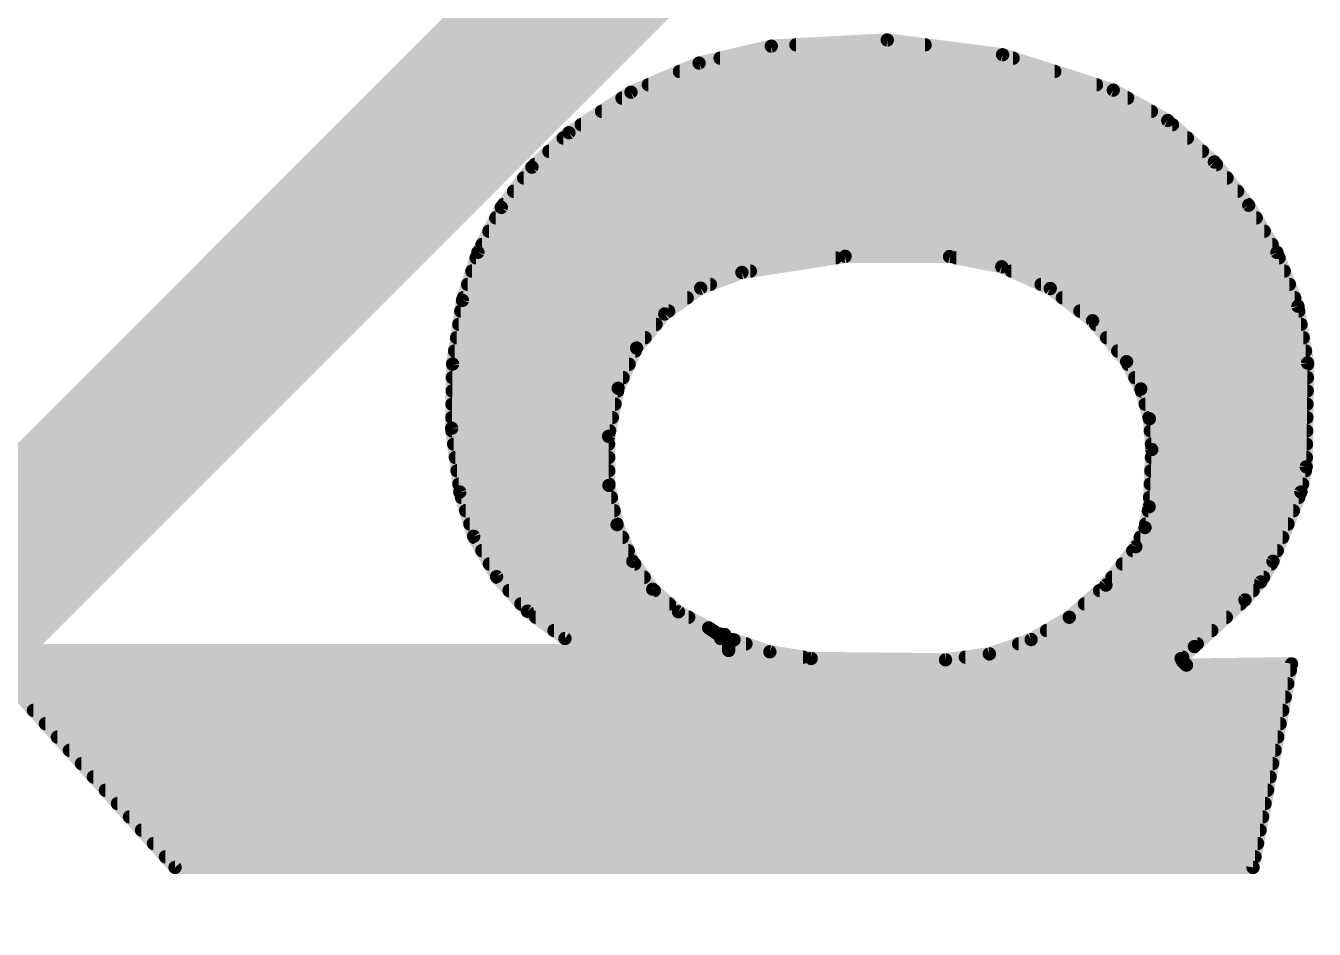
# Model space of a CAD drawing. Extents: x -0.1 to 52.8, y -11.4 to 50.9.
# Drawn here: x 7.726 to 10.185, y 26.049 to 27.773 of the extents above; entities that cross this region are included whole.
import ezdxf

# ---------------------------------------------------------------- set-up
doc = ezdxf.new("R2010")
doc.units = 0
doc.layers.add('1', color=12, linetype='CONTINUOUS')
doc.layers.add('22', color=40, linetype='CONTINUOUS')

msp = doc.modelspace()

# ---------------------------------------------------------------- linework, layer by layer
at = {"layer": '1', "const_width": 0.3048}
msp.add_lwpolyline([(8.89, 27.94), (6.35, 25.4)], dxfattribs=at)
at = {"layer": '22', "const_width": 0.0254}
for points in [[(9.1491, 27.7343), (9.0114, 27.702)], [(9.3706, 27.7461), (9.1491, 27.7343)], [(9.1961, 27.7368), (9.4428, 27.7368)], [(9.5906, 27.7178), (9.3706, 27.7461)], [(9.0515, 27.7114), (9.6107, 27.7114)], [(9.8019, 27.6504), (9.5906, 27.7178)], [(9.0114, 27.702), (8.8814, 27.6464)], [(8.974, 27.686), (9.6903, 27.686)], [(8.9146, 27.6606), (9.7699, 27.6606)], [(8.8814, 27.6464), (8.763, 27.5692)], [(8.8643, 27.6352), (9.8292, 27.6352)], [(9.9059, 27.5924), (9.8019, 27.6504)], [(8.8253, 27.6098), (9.8747, 27.6098)], [(8.7863, 27.5844), (9.9149, 27.5844)], [(9.9949, 27.5133), (9.9059, 27.5924)], [(8.763, 27.5692), (8.6923, 27.5034)], [(8.752, 27.559), (9.9435, 27.559)], [(8.7248, 27.5336), (9.9721, 27.5336)], [(8.6975, 27.5082), (9.9989, 27.5082)], [(10.0602, 27.4308), (9.9949, 27.5133)], [(8.6923, 27.5034), (8.6339, 27.4266)], [(8.6766, 27.4828), (10.0191, 27.4828)], [(8.6573, 27.4574), (10.0392, 27.4574)], [(8.638, 27.432), (10.0593, 27.432)], [(8.6339, 27.4266), (8.5893, 27.341)], [(10.1143, 27.3406), (10.0602, 27.4308)], [(8.6234, 27.4066), (10.0747, 27.4066)], [(8.6102, 27.3812), (10.09, 27.3812)], [(8.5893, 27.341), (8.5598, 27.2491)], [(8.597, 27.3558), (10.1052, 27.3558)], [(10.1543, 27.2382), (10.1143, 27.3406)], [(8.5859, 27.3304), (9.272, 27.3304)], [(9.0932, 27.3025), (9.2901, 27.3332)], [(9.2901, 27.3332), (9.4894, 27.3329)], [(9.4894, 27.3329), (9.589, 27.3134)], [(9.5021, 27.3304), (10.1183, 27.3304)], [(9.589, 27.3134), (9.6816, 27.2718)], [(8.5777, 27.305), (9.1092, 27.305)], [(9.0143, 27.2726), (9.0932, 27.3025)], [(9.6076, 27.305), (10.1282, 27.305)], [(8.5696, 27.2796), (9.0329, 27.2796)], [(8.9458, 27.2234), (9.0143, 27.2726)], [(9.6642, 27.2796), (10.1381, 27.2796)], [(9.6816, 27.2718), (9.7624, 27.2104)], [(8.5598, 27.2491), (8.5409, 27.1278)], [(8.5614, 27.2542), (8.9887, 27.2542)], [(9.7048, 27.2542), (10.1481, 27.2542)], [(10.1727, 27.1297), (10.1543, 27.2382)], [(8.5566, 27.2288), (8.9533, 27.2288)], [(8.8921, 27.1582), (8.9458, 27.2234)], [(9.7382, 27.2288), (10.1559, 27.2288)], [(9.7624, 27.2104), (9.8273, 27.1323)], [(8.5527, 27.2034), (8.9293, 27.2034)], [(9.7683, 27.2034), (10.1602, 27.2034)], [(8.5487, 27.178), (8.9084, 27.178)], [(9.7893, 27.178), (10.1645, 27.178)], [(8.5448, 27.1526), (8.8895, 27.1526)], [(8.857, 27.0815), (8.8921, 27.1582)], [(9.8104, 27.1526), (10.1688, 27.1526)], [(8.5409, 27.1278), (8.5392, 27.0051)], [(8.5409, 27.1272), (8.8779, 27.1272)], [(9.8273, 27.1323), (9.8545, 27.08)], [(9.83, 27.1272), (10.1727, 27.1272)], [(10.1702, 26.9316), (10.1727, 27.1297)], [(8.5405, 27.1018), (8.8663, 27.1018)], [(9.8431, 27.1018), (10.1723, 27.1018)], [(8.5402, 27.0764), (8.856, 27.0764)], [(8.8386, 26.9897), (8.857, 27.0815)], [(9.8545, 27.08), (9.8708, 27.0234)], [(9.8555, 27.0764), (10.172, 27.0764)], [(8.5398, 27.051), (8.8509, 27.051)], [(9.8628, 27.051), (10.1717, 27.051)], [(8.5395, 27.0256), (8.8458, 27.0256)], [(9.8701, 27.0256), (10.1714, 27.0256)], [(9.8708, 27.0234), (9.8755, 26.9646)], [(8.5392, 27.0051), (8.5547, 26.8834)], [(8.5398, 27.0002), (8.8407, 27.0002)], [(8.8392, 26.8961), (8.8386, 26.9897)], [(9.8726, 27.0002), (10.1711, 27.0002)], [(8.543, 26.9748), (8.8387, 26.9748)], [(9.8755, 26.9646), (9.8704, 26.8554)], [(9.8747, 26.9748), (10.1707, 26.9748)], [(8.5463, 26.9494), (8.8389, 26.9494)], [(9.8748, 26.9494), (10.1704, 26.9494)], [(8.5495, 26.924), (8.839, 26.924)], [(9.8736, 26.924), (10.1686, 26.924)], [(10.16, 26.8834), (10.1702, 26.9316)], [(8.5528, 26.8986), (8.8392, 26.8986)], [(8.8549, 26.8214), (8.8392, 26.8961)], [(9.8724, 26.8986), (10.1632, 26.8986)], [(8.5547, 26.8834), (8.5811, 26.799)], [(8.5579, 26.8732), (8.844, 26.8732)], [(9.8712, 26.8732), (10.1559, 26.8732)], [(10.1067, 26.7513), (10.16, 26.8834)], [(8.5658, 26.8478), (8.8493, 26.8478)], [(9.8704, 26.8554), (9.8625, 26.8157)], [(9.8689, 26.8478), (10.1456, 26.8478)], [(8.5738, 26.8224), (8.8547, 26.8224)], [(8.8849, 26.7513), (8.8549, 26.8214)], [(9.8638, 26.8224), (10.1354, 26.8224)], [(8.5811, 26.799), (8.6248, 26.722)], [(8.5822, 26.797), (8.8653, 26.797)], [(9.8625, 26.8157), (9.845, 26.7792)], [(9.8535, 26.797), (10.1251, 26.797)], [(8.5967, 26.7716), (8.8762, 26.7716)], [(9.845, 26.7792), (9.7878, 26.706)], [(9.8391, 26.7716), (10.1149, 26.7716)], [(8.6111, 26.7462), (8.8885, 26.7462)], [(8.9228, 26.6981), (8.8849, 26.7513)], [(9.8192, 26.7462), (10.1037, 26.7462)], [(10.0834, 26.712), (10.1067, 26.7513)], [(8.6248, 26.722), (8.6838, 26.656)], [(8.6259, 26.7208), (8.9066, 26.7208)], [(9.7994, 26.7208), (10.0887, 26.7208)], [(8.6486, 26.6954), (8.9259, 26.6954)], [(8.972, 26.655), (8.9228, 26.6981)], [(9.7878, 26.706), (9.718, 26.6446)], [(9.7758, 26.6954), (10.0689, 26.6954)], [(10.0533, 26.6776), (10.0834, 26.712)], [(8.6713, 26.67), (8.9548, 26.67)], [(9.7469, 26.67), (10.045, 26.67)], [(9.9568, 26.5887), (10.0533, 26.6776)], [(8.6838, 26.656), (8.7554, 26.604)], [(9.0297, 26.6243), (8.972, 26.655)], [(8.6995, 26.6446), (8.9915, 26.6446)], [(9.0373, 26.6192), (9.0297, 26.6243)], [(9.718, 26.6446), (9.6452, 26.602)], [(9.718, 26.6446), (10.0175, 26.6446)], [(8.7345, 26.6192), (9.0373, 26.6192)], [(8.7554, 26.604), (9.0526, 26.604)], [(9.0454, 26.6136), (9.0373, 26.6192)], [(9.0551, 26.6116), (9.0454, 26.6136)], [(9.0526, 26.604), (9.0602, 26.6116)], [(9.0602, 26.6116), (9.0551, 26.6116)], [(9.0684, 26.5975), (9.0678, 26.5938)], [(9.0708, 26.6005), (9.0684, 26.5975)], [(9.0743, 26.6019), (9.0708, 26.6005)], [(9.078, 26.6014), (9.0743, 26.6019)], [(9.1465, 26.5786), (9.078, 26.6014)], [(9.6452, 26.602), (9.5654, 26.5746)], [(9.6745, 26.6192), (9.9899, 26.6192)], [(9.0678, 26.5811), (7.6378, 26.5811)], [(7.6378, 26.5811), (8.0112, 26.1671)], [(9.0678, 26.5938), (9.0678, 26.5811)], [(9.0678, 26.5938), (9.1008, 26.5938)], [(9.2253, 26.5659), (9.1465, 26.5786)], [(9.5654, 26.5746), (9.4818, 26.5633)], [(9.6213, 26.5938), (9.9623, 26.5938)], [(9.9314, 26.5659), (9.9568, 26.5887)], [(7.6493, 26.5684), (9.2098, 26.5684)], [(9.4818, 26.5633), (9.2253, 26.5659)], [(9.5196, 26.5684), (9.9342, 26.5684)], [(9.9339, 26.5608), (9.9314, 26.5659)], [(9.9416, 26.5532), (9.9339, 26.5608)], [(10.1422, 26.5557), (9.9416, 26.5532)], [(10.0686, 26.1671), (10.1422, 26.5557)], [(7.6722, 26.543), (10.1398, 26.543)], [(7.6951, 26.5176), (10.135, 26.5176)], [(7.718, 26.4922), (10.1302, 26.4922)], [(7.7409, 26.4668), (10.1254, 26.4668)], [(7.7638, 26.4414), (10.1205, 26.4414)], [(7.7867, 26.416), (10.1157, 26.416)], [(7.8096, 26.3906), (10.1109, 26.3906)], [(7.8325, 26.3652), (10.1061, 26.3652)], [(7.8554, 26.3398), (10.1013, 26.3398)], [(7.8783, 26.3144), (10.0965, 26.3144)], [(7.9013, 26.289), (10.0917, 26.289)], [(7.9242, 26.2636), (10.0869, 26.2636)], [(7.9471, 26.2382), (10.0821, 26.2382)], [(7.97, 26.2128), (10.0773, 26.2128)], [(7.9929, 26.1874), (10.0724, 26.1874)], [(8.0112, 26.1671), (10.0686, 26.1671)]]:
    msp.add_lwpolyline(points, dxfattribs=at)
at = {"layer": '22', "const_width": 0.0127}
for points in [[(9.1488, 27.7406, 1), (9.1494, 27.728)], [(9.1506, 27.7281, 1), (9.1476, 27.7405)], [(9.1961, 27.7432, 1), (9.1961, 27.7305)], [(9.3714, 27.7524, 1), (9.3698, 27.7398)], [(9.3709, 27.7397, 1), (9.3703, 27.7524)], [(9.4428, 27.7305, 1), (9.4428, 27.7432)], [(9.0515, 27.7178, 1), (9.0515, 27.705)], [(9.5925, 27.7239, 1), (9.5887, 27.7118)], [(9.5898, 27.7115, 1), (9.5914, 27.7241)], [(9.6107, 27.705, 1), (9.6107, 27.7178)], [(8.974, 27.6924, 1), (8.974, 27.6796)], [(9.01, 27.7082, 1), (9.0129, 27.6958)], [(9.0139, 27.6962, 1), (9.009, 27.7078)], [(9.6903, 27.6796, 1), (9.6903, 27.6924)], [(8.9146, 27.667, 1), (8.9146, 27.6543)], [(9.7699, 27.6543, 1), (9.7699, 27.667)], [(8.8643, 27.6416, 1), (8.8643, 27.6288)], [(8.879, 27.6522, 1), (8.8839, 27.6406)], [(8.8849, 27.6411, 1), (8.878, 27.6517)], [(9.805, 27.6559, 1), (9.7988, 27.6449)], [(9.8, 27.6444, 1), (9.8038, 27.6564)], [(9.8292, 27.6288, 1), (9.8292, 27.6416)], [(8.8253, 27.6162, 1), (8.8253, 27.6034)], [(9.8747, 27.6034, 1), (9.8747, 27.6162)], [(8.7863, 27.5908, 1), (8.7863, 27.5781)], [(9.9101, 27.5972, 1), (9.9017, 27.5877)], [(9.9028, 27.5869, 1), (9.909, 27.598)], [(9.9149, 27.5781, 1), (9.9149, 27.5908)], [(8.752, 27.5654, 1), (8.752, 27.5526)], [(8.7595, 27.5745, 1), (8.7665, 27.5639)], [(8.7673, 27.5646, 1), (8.7587, 27.5738)], [(9.9435, 27.5526, 1), (9.9435, 27.5654)], [(8.7248, 27.54, 1), (8.7248, 27.5272)], [(9.9721, 27.5272, 1), (9.9721, 27.54)], [(8.6975, 27.5146, 1), (8.6975, 27.5019)], [(9.9999, 27.5172, 1), (9.9899, 27.5094)], [(9.9907, 27.5086, 1), (9.9991, 27.518)], [(9.9989, 27.5019, 1), (9.9989, 27.5146)], [(8.6766, 27.4892, 1), (8.6766, 27.4764)], [(8.688, 27.5081, 1), (8.6967, 27.4988)], [(8.6974, 27.4996, 1), (8.6873, 27.5073)], [(10.0191, 27.4764, 1), (10.0191, 27.4892)], [(8.6573, 27.4638, 1), (8.6573, 27.451)], [(10.0392, 27.451, 1), (10.0392, 27.4638)], [(8.638, 27.4384, 1), (8.638, 27.4257)], [(10.0593, 27.4257, 1), (10.0593, 27.4384)], [(8.6288, 27.4305, 1), (8.6389, 27.4228)], [(8.6395, 27.4237, 1), (8.6282, 27.4296)], [(10.0657, 27.4341, 1), (10.0548, 27.4276)], [(10.0552, 27.4269, 1), (10.0652, 27.4348)], [(8.6234, 27.413, 1), (8.6234, 27.4002)], [(10.0747, 27.4002, 1), (10.0747, 27.413)], [(8.6102, 27.3876, 1), (8.6102, 27.3748)], [(10.09, 27.3748, 1), (10.09, 27.3876)], [(8.5836, 27.344, 1), (8.5949, 27.3381)], [(8.5953, 27.3391, 1), (8.5832, 27.343)], [(8.597, 27.3622, 1), (8.597, 27.3495)], [(10.1052, 27.3495, 1), (10.1052, 27.3622)], [(10.1202, 27.3429, 1), (10.1084, 27.3383)], [(10.1089, 27.3373, 1), (10.1197, 27.3439)], [(8.5859, 27.3368, 1), (8.5859, 27.324)], [(9.272, 27.324, 1), (9.272, 27.3368)], [(9.2901, 27.3396, 1), (9.2901, 27.3269)], [(9.2911, 27.327, 1), (9.2891, 27.3395)], [(9.4906, 27.3391, 1), (9.4882, 27.3267)], [(9.4894, 27.3266, 1), (9.4894, 27.3392)], [(9.5021, 27.3368, 1), (9.5021, 27.324)], [(9.5916, 27.3191, 1), (9.5864, 27.3076)], [(9.5878, 27.3071, 1), (9.5902, 27.3196)], [(10.1183, 27.324, 1), (10.1183, 27.3368)], [(8.5777, 27.3114, 1), (8.5777, 27.2986)], [(9.0922, 27.3088, 1), (9.0942, 27.2962)], [(9.0955, 27.2966, 1), (9.0909, 27.3084)], [(9.1092, 27.2986, 1), (9.1092, 27.3114)], [(9.6076, 27.3114, 1), (9.6076, 27.2986)], [(10.1282, 27.2986, 1), (10.1282, 27.3114)], [(8.5696, 27.286, 1), (8.5696, 27.2733)], [(9.0121, 27.2785, 1), (9.0166, 27.2666)], [(9.018, 27.2674, 1), (9.0106, 27.2777)], [(9.0329, 27.2733, 1), (9.0329, 27.286)], [(9.6642, 27.286, 1), (9.6642, 27.2733)], [(9.6855, 27.2769, 1), (9.6778, 27.2667)], [(9.679, 27.266, 1), (9.6842, 27.2776)], [(10.1381, 27.2733, 1), (10.1381, 27.286)], [(8.5661, 27.2481, 1), (8.5535, 27.2501)], [(8.5538, 27.251, 1), (8.5658, 27.2472)], [(8.5614, 27.2606, 1), (8.5614, 27.2478)], [(8.9887, 27.2478, 1), (8.9887, 27.2606)], [(9.7048, 27.2606, 1), (9.7048, 27.2478)], [(10.1606, 27.2392, 1), (10.1481, 27.2371)], [(10.1481, 27.2478, 1), (10.1481, 27.2606)], [(8.5566, 27.2352, 1), (8.5566, 27.2224)], [(8.9421, 27.2285, 1), (8.9495, 27.2182)], [(8.9507, 27.2193, 1), (8.9409, 27.2274)], [(8.9533, 27.2224, 1), (8.9533, 27.2352)], [(9.7382, 27.2352, 1), (9.7382, 27.2224)], [(9.7673, 27.2144, 1), (9.7576, 27.2063)], [(10.1484, 27.2358, 1), (10.1603, 27.2405)], [(10.1559, 27.2224, 1), (10.1559, 27.2352)], [(8.5527, 27.2098, 1), (8.5527, 27.1971)], [(8.9293, 27.1971, 1), (8.9293, 27.2098)], [(9.7586, 27.2053, 1), (9.7663, 27.2154)], [(9.7683, 27.2098, 1), (9.7683, 27.1971)], [(10.1602, 27.1971, 1), (10.1602, 27.2098)], [(8.5487, 27.1844, 1), (8.5487, 27.1716)], [(8.9084, 27.1716, 1), (8.9084, 27.1844)], [(9.7893, 27.1844, 1), (9.7893, 27.1716)], [(10.1645, 27.1716, 1), (10.1645, 27.1844)], [(8.5448, 27.159, 1), (8.5448, 27.1462)], [(8.8872, 27.1623, 1), (8.897, 27.1542)], [(8.8979, 27.1556, 1), (8.8863, 27.1609)], [(8.8895, 27.1462, 1), (8.8895, 27.159)], [(9.8104, 27.159, 1), (9.8104, 27.1462)], [(10.1688, 27.1462, 1), (10.1688, 27.159)], [(8.5472, 27.1278, 1), (8.5345, 27.1279)], [(8.5409, 27.1336, 1), (8.5409, 27.1209)], [(8.5346, 27.1288, 1), (8.5472, 27.1269)], [(8.8779, 27.1209, 1), (8.8779, 27.1336)], [(9.8329, 27.1352, 1), (9.8217, 27.1294)], [(9.8224, 27.1282, 1), (9.8322, 27.1364)], [(9.83, 27.1336, 1), (9.83, 27.1209)], [(10.179, 27.1296, 1), (10.1664, 27.1298)], [(10.1664, 27.1286, 1), (10.179, 27.1308)], [(10.1727, 27.1209, 1), (10.1727, 27.1336)], [(8.5405, 27.1082, 1), (8.5405, 27.0954)], [(8.8663, 27.0954, 1), (8.8663, 27.1082)], [(9.8431, 27.1082, 1), (9.8431, 27.0954)], [(10.1723, 27.0954, 1), (10.1723, 27.1082)], [(8.5402, 27.0828, 1), (8.5402, 27.07)], [(8.8512, 27.0841, 1), (8.8628, 27.0789)], [(8.8632, 27.0803, 1), (8.8508, 27.0827)], [(8.856, 27.07, 1), (8.856, 27.0828)], [(9.8606, 27.0818, 1), (9.8484, 27.0782)], [(9.8488, 27.0771, 1), (9.8601, 27.0829)], [(9.8555, 27.0828, 1), (9.8555, 27.07)], [(10.172, 27.07, 1), (10.172, 27.0828)], [(8.5398, 27.0574, 1), (8.5398, 27.0447)], [(8.8509, 27.0447, 1), (8.8509, 27.0574)], [(9.8628, 27.0574, 1), (9.8628, 27.0447)], [(10.1717, 27.0447, 1), (10.1717, 27.0574)], [(8.5395, 27.032, 1), (8.5395, 27.0192)], [(8.8458, 27.0192, 1), (8.8458, 27.032)], [(9.8701, 27.032, 1), (9.8701, 27.0192)], [(9.8771, 27.0239, 1), (9.8644, 27.0228)], [(9.8647, 27.0216, 1), (9.8769, 27.0251)], [(10.1714, 27.0192, 1), (10.1714, 27.032)], [(8.5328, 27.0052, 1), (8.5455, 27.005)], [(8.5455, 27.0059, 1), (8.5329, 27.0043)], [(8.5398, 27.0066, 1), (8.5398, 26.9938)], [(8.845, 26.9898, 1), (8.8323, 26.9897)], [(8.8407, 26.9938, 1), (8.8407, 27.0066)], [(9.8726, 27.0066, 1), (9.8726, 26.9938)], [(10.1711, 26.9938, 1), (10.1711, 27.0066)], [(8.543, 26.9812, 1), (8.543, 26.9685)], [(8.8324, 26.991, 1), (8.8448, 26.9885)], [(8.8387, 26.9685, 1), (8.8387, 26.9812)], [(9.8747, 26.9812, 1), (9.8747, 26.9685)], [(9.8818, 26.9643, 1), (9.8692, 26.9649)], [(10.1707, 26.9685, 1), (10.1707, 26.9812)], [(8.5463, 26.9558, 1), (8.5463, 26.943)], [(8.8389, 26.943, 1), (8.8389, 26.9558)], [(9.8748, 26.9558, 1), (9.8748, 26.943)], [(9.8692, 26.9641, 1), (9.8818, 26.9651)], [(10.1704, 26.943, 1), (10.1704, 26.9558)], [(8.5495, 26.9304, 1), (8.5495, 26.9177)], [(8.839, 26.9177, 1), (8.839, 26.9304)], [(9.8736, 26.9304, 1), (9.8736, 26.9177)], [(10.1639, 26.9317, 1), (10.1765, 26.9315)], [(10.1764, 26.9303, 1), (10.164, 26.9329)], [(10.1686, 26.9177, 1), (10.1686, 26.9304)], [(8.5528, 26.905, 1), (8.5528, 26.8923)], [(8.8454, 26.8974, 1), (8.833, 26.8948)], [(8.8392, 26.8923, 1), (8.8392, 26.905)], [(9.8724, 26.905, 1), (9.8724, 26.8923)], [(10.1632, 26.8923, 1), (10.1632, 26.905)], [(8.5608, 26.8853, 1), (8.5486, 26.8815)], [(8.5484, 26.8826, 1), (8.561, 26.8842)], [(8.5579, 26.8796, 1), (8.5579, 26.8668)], [(8.8329, 26.8961, 1), (8.8455, 26.8961)], [(8.844, 26.8668, 1), (8.844, 26.8796)], [(9.8712, 26.8796, 1), (9.8712, 26.8668)], [(10.1538, 26.8847, 1), (10.1662, 26.8821)], [(10.1659, 26.881, 1), (10.1541, 26.8858)], [(10.1559, 26.8668, 1), (10.1559, 26.8796)], [(8.5658, 26.8542, 1), (8.5658, 26.8415)], [(8.8493, 26.8415, 1), (8.8493, 26.8542)], [(9.8689, 26.8542, 1), (9.8689, 26.8415)], [(9.8641, 26.8557, 1), (9.8767, 26.8551)], [(9.8766, 26.8542, 1), (9.8642, 26.8566)], [(10.1456, 26.8415, 1), (10.1456, 26.8542)], [(8.5738, 26.8288, 1), (8.5738, 26.8161)], [(8.8607, 26.8239, 1), (8.849, 26.8189)], [(8.8547, 26.8161, 1), (8.8547, 26.8288)], [(9.8638, 26.8288, 1), (9.8638, 26.8161)], [(10.1354, 26.8161, 1), (10.1354, 26.8288)], [(8.5867, 26.8021, 1), (8.5756, 26.7958)], [(8.5751, 26.7971, 1), (8.5872, 26.8008)], [(8.5822, 26.8034, 1), (8.5822, 26.7906)], [(8.8487, 26.8201, 1), (8.8611, 26.8227)], [(8.8653, 26.7906, 1), (8.8653, 26.8034)], [(9.8535, 26.8034, 1), (9.8535, 26.7906)], [(9.8562, 26.817, 1), (9.8687, 26.8145)], [(9.8682, 26.813, 1), (9.8567, 26.8185)], [(10.1251, 26.7906, 1), (10.1251, 26.8034)], [(8.5967, 26.778, 1), (8.5967, 26.7653)], [(8.8762, 26.7653, 1), (8.8762, 26.778)], [(9.8391, 26.778, 1), (9.8391, 26.7653)], [(9.8393, 26.7819, 1), (9.8507, 26.7765)], [(9.85, 26.7753, 1), (9.84, 26.7831)], [(10.1149, 26.7653, 1), (10.1149, 26.778)], [(8.6111, 26.7526, 1), (8.6111, 26.7399)], [(8.8901, 26.755, 1), (8.8797, 26.7476)], [(8.8791, 26.7488, 1), (8.8907, 26.7538)], [(8.8885, 26.7399, 1), (8.8885, 26.7526)], [(9.8192, 26.7526, 1), (9.8192, 26.7399)], [(10.1008, 26.7537, 1), (10.1126, 26.7489)], [(10.1122, 26.7481, 1), (10.1012, 26.7545)], [(10.1037, 26.7399, 1), (10.1037, 26.7526)], [(8.6296, 26.7262, 1), (8.6201, 26.7178)], [(8.6193, 26.7189, 1), (8.6304, 26.7251)], [(8.6259, 26.7272, 1), (8.6259, 26.7144)], [(8.9066, 26.7144, 1), (8.9066, 26.7272)], [(9.7994, 26.7272, 1), (9.7994, 26.7144)], [(10.0887, 26.7144, 1), (10.0887, 26.7272)], [(8.6486, 26.7018, 1), (8.6486, 26.6891)], [(8.927, 26.7028, 1), (8.9187, 26.6933)], [(8.9177, 26.6944, 1), (8.928, 26.7018)], [(8.9259, 26.6891, 1), (8.9259, 26.7018)], [(9.7758, 26.7018, 1), (9.7758, 26.6891)], [(9.7828, 26.7099, 1), (9.7928, 26.702)], [(9.792, 26.7012, 1), (9.7836, 26.7107)], [(10.0689, 26.6891, 1), (10.0689, 26.7018)], [(10.078, 26.7152, 1), (10.0889, 26.7087)], [(10.0882, 26.7078, 1), (10.0787, 26.7161)], [(8.6713, 26.6764, 1), (8.6713, 26.6637)], [(8.9548, 26.6637, 1), (8.9548, 26.6764)], [(9.7469, 26.6764, 1), (9.7469, 26.6637)], [(10.045, 26.6637, 1), (10.045, 26.6764)], [(10.0485, 26.6818, 1), (10.0581, 26.6734)], [(10.0576, 26.6729, 1), (10.049, 26.6823)], [(8.6875, 26.6612, 1), (8.6801, 26.6509)], [(8.6791, 26.6518, 1), (8.6885, 26.6603)], [(8.975, 26.6606, 1), (8.969, 26.6494)], [(8.9678, 26.6502, 1), (8.9762, 26.6597)], [(8.6995, 26.651, 1), (8.6995, 26.6382)], [(8.9915, 26.6382, 1), (8.9915, 26.651)], [(9.0332, 26.6296, 1), (9.0262, 26.619)], [(9.0267, 26.6187, 1), (9.0327, 26.6299)], [(9.718, 26.651, 1), (9.718, 26.6382)], [(9.7138, 26.6494, 1), (9.7222, 26.6398)], [(9.7212, 26.6391, 1), (9.7148, 26.6501)], [(10.0175, 26.6382, 1), (10.0175, 26.651)], [(8.7345, 26.6256, 1), (8.7345, 26.6129)], [(8.7554, 26.6104, 1), (8.7554, 26.5977)], [(8.7517, 26.5989, 1), (8.7591, 26.6091)], [(9.0409, 26.6244, 1), (9.0337, 26.614)], [(9.0338, 26.6139, 1), (9.0408, 26.6245)], [(9.0373, 26.6129, 1), (9.0373, 26.6256)], [(9.0467, 26.6198, 1), (9.0442, 26.6074)], [(9.0418, 26.6084, 1), (9.049, 26.6188)], [(9.0481, 26.6085, 1), (9.0571, 26.5995)], [(9.0551, 26.618, 1), (9.0551, 26.6053)], [(9.0526, 26.5977, 1), (9.0526, 26.6104)], [(9.0538, 26.6054, 1), (9.0564, 26.6178)], [(9.0647, 26.6071, 1), (9.0557, 26.6161)], [(9.0602, 26.6053, 1), (9.0602, 26.618)], [(9.0747, 26.5965, 1), (9.0621, 26.5985)], [(9.0684, 26.6064, 1), (9.0731, 26.5946)], [(9.0757, 26.5965, 1), (9.0658, 26.6044)], [(9.0751, 26.6082, 1), (9.0734, 26.5956)], [(9.08, 26.6074, 1), (9.076, 26.5954)], [(9.0766, 26.596, 1), (9.0719, 26.6078)], [(9.0772, 26.5951, 1), (9.0788, 26.6077)], [(9.642, 26.6075, 1), (9.6484, 26.5965)], [(9.6472, 26.596, 1), (9.6431, 26.608)], [(9.6745, 26.6256, 1), (9.6745, 26.6129)], [(9.9899, 26.6129, 1), (9.9899, 26.6256)], [(9.0678, 26.6002, 1), (9.0678, 26.5875)], [(9.0615, 26.5948, 1), (9.0741, 26.5928)], [(9.0741, 26.5938, 1), (9.0615, 26.5938)], [(9.0615, 26.5811, 1), (9.0741, 26.5811)], [(9.0634, 26.6015, 1), (9.0734, 26.5936)], [(9.0678, 26.5748, 1), (9.0678, 26.5875)], [(9.1008, 26.5875, 1), (9.1008, 26.6002)], [(9.1475, 26.5849, 1), (9.1455, 26.5723)], [(9.1445, 26.5726, 1), (9.1485, 26.5846)], [(9.5633, 26.5806, 1), (9.5675, 26.5686)], [(9.5663, 26.5683, 1), (9.5646, 26.5809)], [(9.6213, 26.6002, 1), (9.6213, 26.5875)], [(9.9525, 26.5934, 1), (9.9611, 26.584)], [(9.961, 26.584, 1), (9.9526, 26.5934)], [(9.9623, 26.5875, 1), (9.9623, 26.6002)], [(9.2098, 26.562, 1), (9.2098, 26.5748)], [(9.2254, 26.5722, 1), (9.2252, 26.5596)], [(9.2243, 26.5596, 1), (9.2263, 26.5722)], [(9.481, 26.5696, 1), (9.4826, 26.557)], [(9.4817, 26.557, 1), (9.4819, 26.5696)], [(9.5196, 26.5748, 1), (9.5196, 26.562)], [(9.9371, 26.5687, 1), (9.9257, 26.5631)], [(9.9272, 26.5706, 1), (9.9356, 26.5612)], [(9.9384, 26.5653, 1), (9.9294, 26.5563)], [(9.9282, 26.558, 1), (9.9396, 26.5636)], [(9.9342, 26.562, 1), (9.9342, 26.5748)], [(9.9415, 26.5595, 1), (9.9417, 26.5469)], [(9.9371, 26.5487, 1), (9.9461, 26.5577)], [(10.1484, 26.5545, 1), (10.136, 26.5569)], [(10.1423, 26.5494, 1), (10.1421, 26.562)], [(10.1398, 26.5367, 1), (10.1398, 26.5494)], [(10.135, 26.5113, 1), (10.135, 26.524)], [(10.1302, 26.4858, 1), (10.1302, 26.4986)], [(7.7409, 26.4732, 1), (7.7409, 26.4605)], [(10.1254, 26.4605, 1), (10.1254, 26.4732)], [(7.7638, 26.4478, 1), (7.7638, 26.4351)], [(10.1205, 26.4351, 1), (10.1205, 26.4478)], [(7.7867, 26.4224, 1), (7.7867, 26.4096)], [(10.1157, 26.4096, 1), (10.1157, 26.4224)], [(7.8096, 26.397, 1), (7.8096, 26.3843)], [(10.1109, 26.3843, 1), (10.1109, 26.397)], [(7.8325, 26.3716, 1), (7.8325, 26.3589)], [(10.1061, 26.3589, 1), (10.1061, 26.3716)], [(7.8554, 26.3462, 1), (7.8554, 26.3334)], [(10.1013, 26.3334, 1), (10.1013, 26.3462)], [(7.8783, 26.3208, 1), (7.8783, 26.3081)], [(10.0965, 26.3081, 1), (10.0965, 26.3208)], [(7.9013, 26.2954, 1), (7.9013, 26.2827)], [(10.0917, 26.2827, 1), (10.0917, 26.2954)], [(7.9242, 26.27, 1), (7.9242, 26.2572)], [(10.0869, 26.2572, 1), (10.0869, 26.27)], [(7.9471, 26.2446, 1), (7.9471, 26.2319)], [(10.0821, 26.2319, 1), (10.0821, 26.2446)], [(7.97, 26.2192, 1), (7.97, 26.2065)], [(10.0773, 26.2065, 1), (10.0773, 26.2192)], [(7.9929, 26.1938, 1), (7.9929, 26.181)], [(10.0724, 26.181, 1), (10.0724, 26.1938)], [(8.0112, 26.1735, 1), (8.0112, 26.1608)], [(8.0065, 26.1628, 1), (8.0159, 26.1714)], [(10.0624, 26.1683, 1), (10.0748, 26.1659)], [(10.0686, 26.1608, 1), (10.0686, 26.1735)]]:
    msp.add_lwpolyline(points, format="xyb", dxfattribs=at)

doc.saveas('drawing.dxf')
